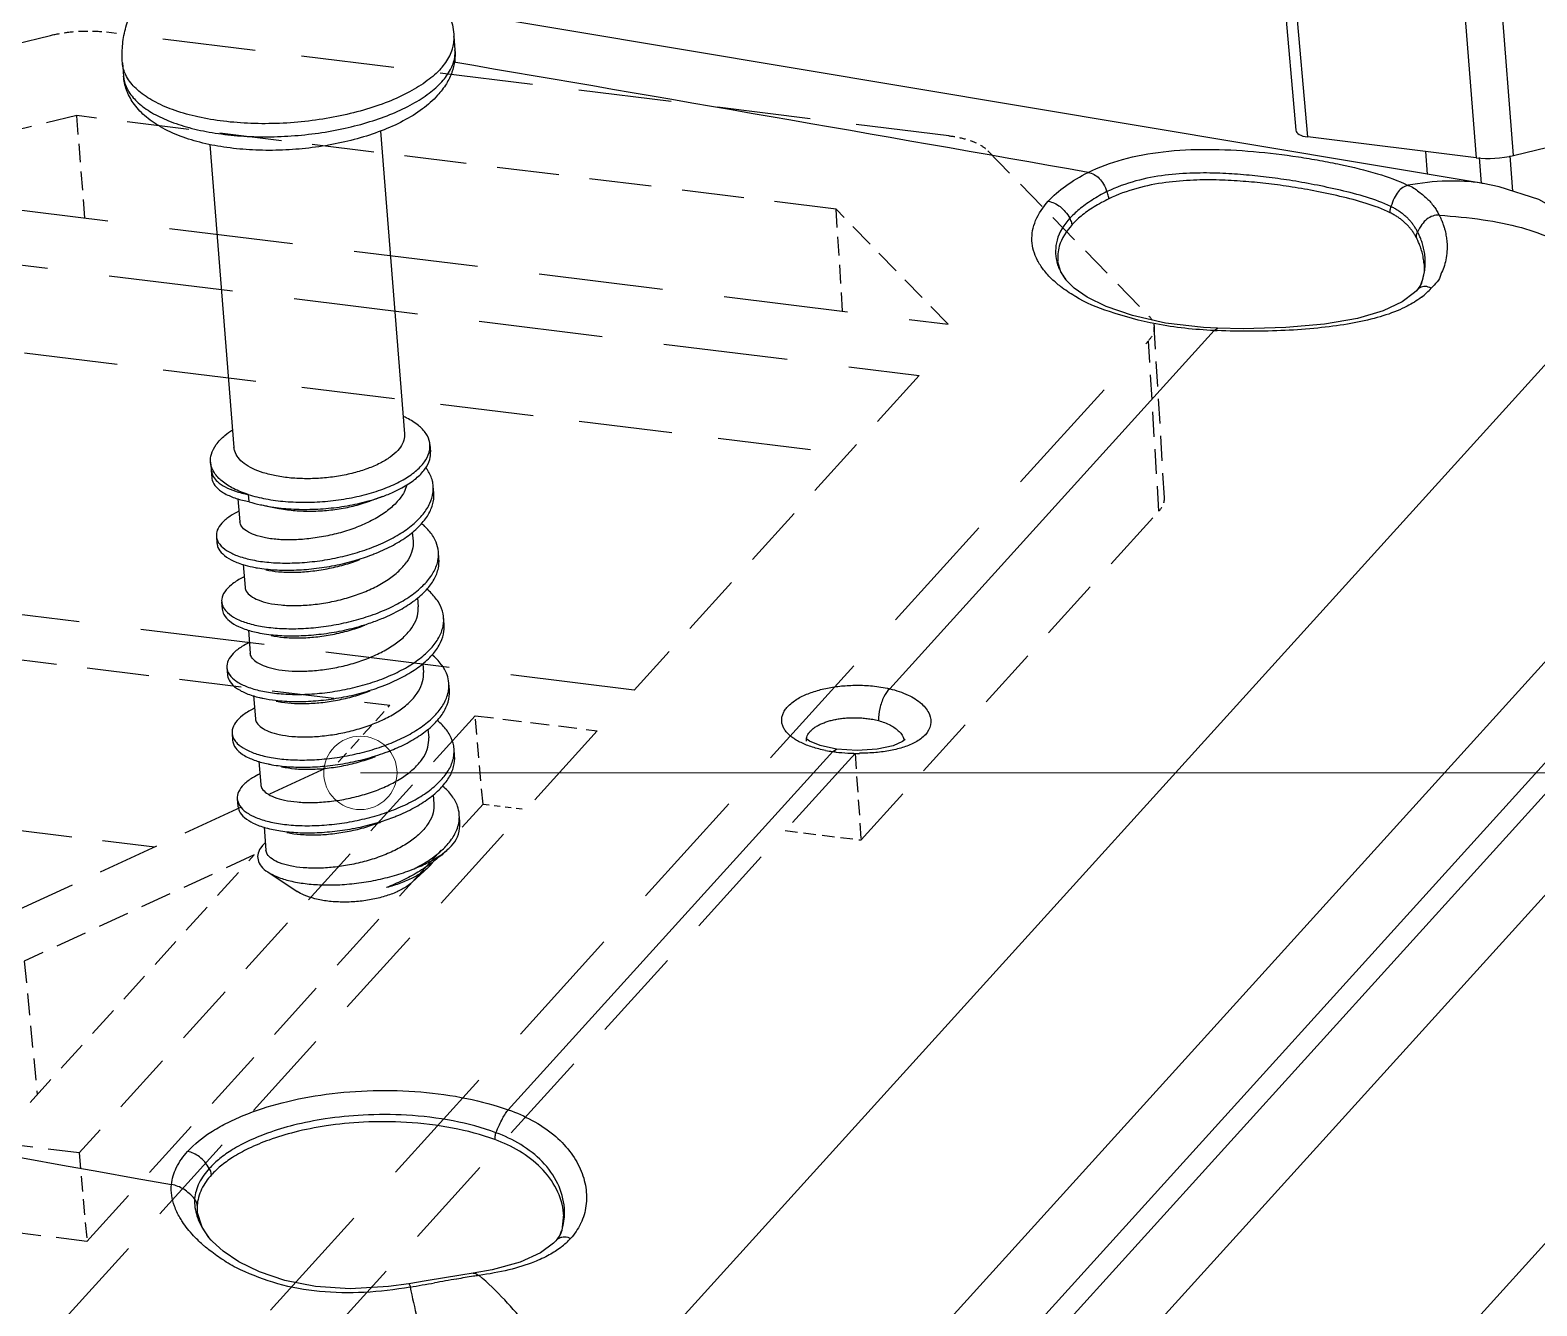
# Model space of a CAD drawing. Header units: millimetres. Extents: x -1995 to -555, y 489 to 1011.
# Drawn here: x -902.56 to -871.75, y 629.39 to 655.49 of the extents above; entities that cross this region are included whole.
import ezdxf

# ---------------------------------------------------------------- set-up
doc = ezdxf.new("R2010")
doc.units = ezdxf.units.MM
doc.linetypes.add('HIDDEN', pattern=[9.525, 6.35, -3.175])
doc.layers.add('3_ALL_AXES', color=7, linetype='Continuous')
doc.layers.add('from', color=7, linetype='Continuous', lineweight=13)
doc.styles.add('ROMAND', font='romand.shx', dxfattribs={"width": 0.75, "bigfont": 'gbcbig.shx'})
doc.dimstyles.new('YanXiu', dxfattribs={"dimtxt": 2.5, "dimasz": 2.2, "dimexe": 1, "dimexo": 0, "dimgap": 0.66, "dimtad": 0, "dimzin": 1, "dimdsep": 46, "dimtxsty": 'ROMAND', "dimblk": 'CLOSEDBLANK', "dimcen": 0, "dimclrd": 3, "dimclre": 3, "dimclrt": 7, "dimazin": 0, "dimtfac": 1, "dimtofl": 0, "dimtmove": 0, "dimatfit": 3, "dimldrblk": 'CLOSEDBLANK', "dimfxl": 1, "dimlwd": 5, "dimlwe": 5, "dimarcsym": 0})

# ---------------------------------------------------------------- blocks, each defined once
blk = doc.blocks.new('_ClosedBlank')
at = {"color": 0, "linetype": 'ByBlock', "lineweight": -2}
for p, q in [((-1, 0.167), (0, 0)), ((-1, 0.167), (-1, -0.167)), ((0, 0), (-1, -0.167))]:
    blk.add_line(p, q, dxfattribs=at)
blk = doc.blocks.new('*u54')
at = {"color": 3, "linetype": 'HIDDEN', "ltscale": 0.2}
for p, q in [((-6.024, 30.768), (2.111, 32.74)), ((18.18, 29.188), (2.652, 31.099)), ((19.876, 25.784), (14.048, 19.345)), ((18.69, 16.28), (24.781, 23.009)), ((-6.589, 20.963), (9.056, 19.037)), ((10.798, 18.822), (2.7, 9.876)), ((-0.321, 14.029), (8, 17.87)), ((-6.276, 17.433), (4.247, 16.137)), ((2.86, 8.066), (10.959, 17.012))]:
    blk.add_line(p, q, dxfattribs=at)
at = {"color": 3, "linetype": 'HIDDEN', "ltscale": 0.3}
for p, q in [((20.482, 30.688), (3.256, 32.809)), ((-4.088, 26.944), (18.418, 24.173)), ((13.296, 18.515), (0.809, 4.721)), ((18.566, 18.052), (4.173, 2.152))]:
    blk.add_line(p, q, dxfattribs=at)
at = {"color": 3, "linetype": 'HIDDEN', "ltscale": 0.1}
for p, q in [((2.652, 31.099), (-3.018, 29.725)), ((21.285, 30.379), (24.576, 27)), ((6.282, 15.973), (1.577, 13.801)), ((1.696, 10.906), (6.282, 15.973)), ((2.7, 9.876), (-1.341, 10.373)), ((2.86, 8.066), (-1.181, 8.563))]:
    blk.add_line(p, q, dxfattribs=at)
at = {"color": 3, "linetype": 'HIDDEN', "ltscale": 0.06}
for p, q in [((2.817, 29.006), (2.652, 31.099)), ((18.313, 27.098), (18.18, 29.188)), ((10.798, 18.822), (13.296, 18.515))]:
    blk.add_line(p, q, dxfattribs=at)
at = {"color": 3, "linetype": 'HIDDEN', "ltscale": 0.4}
for p, q in [((-3.018, 29.725), (20.474, 26.832)), ((-4.248, 28.754), (19.876, 25.784)), ((4.055, 3.836), (24.566, 26.494)), ((14.048, 19.345), (-10.077, 22.315))]:
    blk.add_line(p, q, dxfattribs=at)
at = {"color": 3, "linetype": 'HIDDEN', "ltscale": 0.08}
for p, q in [((20.474, 26.832), (18.18, 29.188)), ((24.894, 23.278), (24.685, 26.777)), ((24.781, 23.009), (24.566, 26.494))]:
    blk.add_line(p, q, dxfattribs=at)
at = {"color": 3, "linetype": 'HIDDEN', "ltscale": 0.04}
for p, q in [((8, 17.87), (9.056, 19.037)), ((17.135, 16.471), (18.69, 16.28))]:
    blk.add_line(p, q, dxfattribs=at)
at = {"color": 3, "linetype": 'HIDDEN', "ltscale": 0.05}
for p, q in [((10.959, 17.012), (10.798, 18.822)), ((18.566, 18.052), (18.69, 16.28)), ((2.7, 9.876), (2.86, 8.066))]:
    blk.add_line(p, q, dxfattribs=at)
at = {"color": 3, "linetype": 'HIDDEN', "ltscale": 0.02}
blk.add_line((10.959, 17.012), (11.838, 16.904), dxfattribs=at)
at = {"color": 3, "linetype": 'HIDDEN', "ltscale": 0.07}
blk.add_line((1.577, 13.801), (1.843, 11.069), dxfattribs=at)
at = {"color": 3, "linetype": 'HIDDEN', "ltscale": 0.03, "start_tangent": (0.971846, 0.235616), "end_tangent": (0.992505, -0.122207)}
blk.add_spline([(2.111, 32.74), (2.489, 32.808), (2.88, 32.831), (3.256, 32.809)], degree=3, dxfattribs=at)
at = {"color": 3, "linetype": 'HIDDEN', "ltscale": 0.02, "start_tangent": (0.992505, -0.122207), "end_tangent": (0.697668, -0.716422)}
blk.add_spline([(20.482, 30.688), (20.819, 30.622), (21.093, 30.517), (21.285, 30.379)], degree=3, dxfattribs=at)
at = {"color": 3, "linetype": 'HIDDEN', "ltscale": 0.007, "start_tangent": (0.697668, -0.716422), "end_tangent": (0.053059, -0.998591)}
blk.add_spline([(24.576, 27), (24.674, 26.839), (24.684, 26.777)], degree=3, dxfattribs=at)
at = {"color": 3, "linetype": 'HIDDEN', "ltscale": 0.009, "start_tangent": (0.053059, -0.998591), "end_tangent": (-0.671114, -0.741355)}
blk.add_spline([(24.684, 26.777), (24.671, 26.667), (24.566, 26.494)], degree=3, dxfattribs=at)
at = {"color": 3, "linetype": 'HIDDEN', "ltscale": 0.008, "start_tangent": (0.671114, 0.741355), "end_tangent": (-0.053059, 0.998591)}
blk.add_spline([(24.781, 23.009), (24.881, 23.174), (24.893, 23.278)], degree=3, dxfattribs=at)

msp = doc.modelspace()

# ---------------------------------------------------------------- linework, layer by layer
at = {"color": 7, "linetype": 'Continuous'}
for p, q in [((-874.127, 667.172), (-872.989, 652.881)), ((-872.226, 652.927), (-873.363, 667.218)), ((-877.042, 657.6), (-876.68, 653.446)), ((-876.437, 653.306), (-876.828, 657.798)), ((-872.847, 652.354), (-894.016, 655.891)), ((-872.226, 652.927), (-867.546, 654.062)), ((-872.989, 652.881), (-876.437, 653.306)), ((-874.028, 653.009), (-873.993, 652.546)), ((-872.243, 652.198), (-872.297, 652.922)), ((-872.927, 652.886), (-872.887, 652.351)), ((-872.845, 652.354), (-872.847, 652.354)), ((-874.056, 650.704), (-874.057, 650.707)), ((-881.382, 650.385), (-881.383, 650.387)), ((-874.214, 650.16), (-874.252, 650.121)), ((-874.213, 650.161), (-874.214, 650.16)), ((-874.192, 650.185), (-874.213, 650.161)), ((-874.128, 650.277), (-874.192, 650.185)), ((-874.124, 650.284), (-874.128, 650.277)), ((-874.112, 650.315), (-874.125, 650.283)), ((-874.125, 650.282), (-874.125, 650.283)), ((-891.489, 626.656), (-870.4, 649.952)), ((-884.985, 642.016), (-878.35, 649.346)), ((-878.284, 649.392), (-878.565, 649.406)), ((-878.35, 649.346), (-878.284, 649.392)), ((-877.759, 649.382), (-878.284, 649.392)), ((-894.387, 647.011), (-894.375, 646.866)), ((-898.873, 646.655), (-898.861, 646.51)), ((-898.859, 646.48), (-898.847, 646.334)), ((-898.859, 646.48), (-898.828, 646.374)), ((-894.308, 646.018), (-894.32, 646.164)), ((-898.122, 645.852), (-898.09, 645.846)), ((-898.102, 645.991), (-898.09, 645.846)), ((-895.357, 645.949), (-895.617, 645.855)), ((-897.747, 645.76), (-897.476, 645.707)), ((-898.752, 645.136), (-898.741, 644.991)), ((-890.834, 618.598), (-866.806, 645.14)), ((-894.202, 644.675), (-894.213, 644.82)), ((-869.701, 644.649), (-890.953, 621.173)), ((-889.848, 617.62), (-865.82, 644.163)), ((-898.646, 643.793), (-898.634, 643.647)), ((-868.714, 643.671), (-889.966, 620.195)), ((-894.095, 643.331), (-894.107, 643.477)), ((-898.539, 642.449), (-898.528, 642.304)), ((-893.988, 641.988), (-894, 642.133)), ((-898.433, 641.106), (-898.421, 640.96)), ((-886.686, 640.947), (-886.686, 640.947)), ((-886.622, 640.947), (-886.677, 640.984)), ((-893.882, 640.644), (-893.893, 640.79)), ((-892.784, 633.402), (-886.148, 640.731)), ((-886.149, 640.731), (-886.074, 640.783)), ((-885.65, 640.755), (-886.073, 640.783)), ((-898.326, 639.762), (-898.315, 639.617)), ((-893.775, 639.301), (-893.787, 639.446)), ((-894.018, 638.732), (-894.113, 638.645)), ((-897.702, 638.269), (-897.1, 637.87)), ((-894.426, 638.356), (-894.752, 638.056)), ((-894.37, 638.412), (-894.426, 638.356)), ((-864.999, 637.94), (-889.218, 611.186)), ((-899.146, 631.447), (-899.145, 631.317)), ((-899.145, 631.317), (-899.144, 631.315)), ((-899.044, 631.002), (-899.144, 631.317)), ((-898.907, 630.791), (-899.044, 631.002)), ((-898.907, 630.792), (-898.905, 630.789)), ((-898.858, 630.733), (-898.905, 630.789)), ((-891.79, 630.746), (-891.812, 630.72)), ((-891.725, 630.84), (-891.724, 630.842)), ((-891.814, 630.718), (-891.86, 630.671)), ((-891.814, 630.718), (-891.812, 630.72)), ((-893.113, 630.131), (-893.505, 630.061)), ((-894.818, 629.843), (-895.236, 629.784)), ((-894.464, 629.903), (-894.818, 629.843)), ((-893.756, 630.022), (-894.464, 629.903)), ((-893.505, 630.061), (-893.756, 630.022)), ((-893.505, 630.061), (-893.505, 630.061))]:
    msp.add_line(p, q, dxfattribs=at)
for points in [[(-870.242, 650.328), (-870.277, 650.52), (-870.538, 651.122), (-871.034, 651.642), (-871.712, 652.028), (-872.519, 652.286), (-872.845, 652.354)], [(-881.383, 650.387), (-881.485, 650.55), (-881.544, 650.752)], [(-874.056, 650.706), (-874.058, 650.544), (-874.112, 650.315)], [(-878.565, 649.406), (-879.343, 649.499), (-880.02, 649.651), (-880.557, 649.837), (-880.946, 650.031), (-881.211, 650.215), (-881.366, 650.366), (-881.382, 650.385)], [(-874.252, 650.121), (-874.504, 649.931), (-874.892, 649.748), (-875.421, 649.594), (-876.09, 649.478), (-876.881, 649.405), (-877.759, 649.382)], [(-886.074, 640.783), (-886.403, 640.854), (-886.622, 640.947)], [(-884.666, 640.979), (-884.721, 640.936), (-884.915, 640.851), (-885.238, 640.781), (-885.65, 640.755)], [(-891.656, 631.262), (-891.691, 630.932), (-891.725, 630.841)], [(-895.236, 629.784), (-896.018, 629.739), (-896.73, 629.784), (-897.352, 629.908), (-897.875, 630.084), (-898.294, 630.291), (-898.613, 630.507), (-898.831, 630.704), (-898.858, 630.733)], [(-891.724, 630.843), (-891.728, 630.836), (-891.79, 630.746)], [(-891.86, 630.671), (-892.128, 630.475), (-892.542, 630.287), (-893.113, 630.131)]]:
    msp.add_lwpolyline(points, dxfattribs=at)
for centre, radius, start, end in [((-1194.571, -1113.512), 1793.726, 79.929689, 80.350234), ((-880.726, 650.971), 0.871, 195.2607, 202.5652), ((-875.171, 650.728), 1.137, 341.2408, 347.6879), ((-875.138, 650.717), 1.102, 336.8216, 341.2326), ((-874.96, 651.162), 1.416, 312.6705, 317.8056), ((-875.075, 651.287), 1.586, 307.3574, 312.6554), ((-877.57, 667.586), 18.257, 267.5501, 267.7564), ((-894.874, 646.982), 0.489, 344.4542, 346.4682), ((-898.419, 646.546), 0.443, 184.6983, 185.8807), ((-898.414, 646.547), 0.449, 185.8833, 188.4928), ((-898.404, 646.548), 0.459, 188.5139, 202.3319), ((-898.534, 646.524), 0.33, 206.9229, 210.2377), ((-894.975, 646.112), 0.657, 353.7995, 4.5202), ((-897.304, 648.309), 2.586, 252.2919, 252.4264), ((-894.974, 646.112), 0.656, 352.1952, 353.7789), ((-897.117, 649.036), 3.336, 257.2704, 259.1125), ((-894.77, 643.426), 0.665, 351.8885, 4.4146), ((-894.773, 643.426), 0.668, 350.9205, 351.9068), ((-898.282, 642.323), 0.247, 184.4345, 187.3494), ((-898.203, 642.498), 0.343, 212.1159, 214.2226), ((-894.567, 640.74), 0.676, 349.9412, 351.9218), ((-894.558, 640.739), 0.666, 351.8859, 4.3873), ((-885.779, 643.488), 2.781, 259.3267, 262.3626), ((-885.648, 644.418), 3.72, 262.2702, 263.3151), ((-885.616, 644.716), 4.021, 263.3545, 270.226), ((-897.971, 639.821), 0.363, 211.8437, 213.2283), ((-894.917, 638.908), 0.737, 317.7793, 322.0049), ((-899.409, 631.415), 0.266, 27.3465, 37.8186), ((-892.724, 631.272), 1.088, 336.76, 341.4796), ((-892.742, 631.277), 1.107, 341.5033, 347.2006), ((-892.559, 631.721), 1.416, 312.798, 317.8088), ((-897.015, 632.926), 3.048, 228.5868, 230.0013), ((-892.672, 631.843), 1.582, 307.3625, 312.7784), ((-925.139, 804.68), 177.519, 279.84326, 280.00589), ((-884.645, 575.113), 55.592, 99.5202, 99.9965), ((-889.474, 603.829), 26.473, 98.7352, 99.4925), ((-890.756, 612.083), 18.12, 98.3358, 98.6934)]:
    msp.add_arc(centre, radius, start, end, dxfattribs=at)
for centre, major_axis, ratio, start_param, end_param in [((-876.281, 653.478), (0.399, 0.032), 0.439013, -3.137904, -2.006646), ((-872.6, 653.311), (0.997, 0.079), 0.439029, -2.006615, -1.221228)]:
    msp.add_ellipse(centre, major_axis=major_axis, ratio=ratio, start_param=start_param, end_param=end_param, dxfattribs=at)
for points, start_tangent, end_tangent in [([(-893.874, 655.09), (-893.88, 654.863), (-893.937, 654.631), (-894.051, 654.395), (-894.23, 654.158)], (0.079072, -0.996869), (-0.671114, -0.741355)), ([(-894.141, 654.437), (-893.966, 654.683), (-893.88, 654.933), (-893.874, 655.09)], (0.671114, 0.741355), (-0.077533, 0.99699)), ([(-1089.934, 655.025), (-1042.525, 651.333), (-994.983, 646.241), (-947.352, 639.752), (-899.672, 631.872)], (0.998011, -0.063034), (0.984222, -0.176935)), ([(-900.653, 654.553), (-900.64, 654.464), (-900.541, 654.227), (-900.352, 654.006), (-900.08, 653.807), (-899.73, 653.637), (-899.313, 653.498), (-898.841, 653.396), (-898.325, 653.332), (-897.78, 653.309), (-897.222, 653.328), (-896.664, 653.387), (-896.123, 653.485), (-895.613, 653.62), (-895.148, 653.787), (-894.74, 653.983), (-894.402, 654.202), (-894.141, 654.437)], (0.077534, -0.99699), (0.671114, 0.741355)), ([(-894.23, 654.158), (-894.541, 653.879), (-894.934, 653.633), (-895.383, 653.431), (-895.872, 653.271), (-896.391, 653.151), (-896.928, 653.072), (-897.473, 653.035), (-898.013, 653.04), (-898.537, 653.089), (-899.034, 653.182), (-899.492, 653.323), (-899.897, 653.513), (-900.223, 653.745), (-900.452, 654.003), (-900.592, 654.273), (-900.653, 654.553)], (-0.671114, -0.741355), (-0.079072, 0.996869)), ([(-880.926, 652.58), (-880.222, 652.846), (-879.393, 653.004), (-878.48, 653.052), (-877.542, 653.008), (-876.625, 652.898), (-876.187, 652.826), (-875.768, 652.743), (-875.01, 652.553), (-874.386, 652.316)], (0.892983, 0.450091), (0.89901, -0.437929)), ([(-881.743, 651.99), (-881.392, 652.299), (-880.926, 652.58)], (0.671114, 0.741355), (0.892983, 0.450091)), ([(-880.926, 652.58), (-880.803, 652.537), (-880.698, 652.458), (-880.611, 652.341), (-880.542, 652.187)], (0.984077, -0.177743), (0.332039, -0.943266)), ([(-874.734, 651.882), (-875.234, 652.074), (-875.768, 652.216), (-876.304, 652.33), (-876.809, 652.419), (-877.283, 652.484), (-877.748, 652.532), (-878.235, 652.563), (-878.772, 652.566), (-879.352, 652.523), (-879.952, 652.406), (-880.542, 652.187)], (-0.901564, 0.432645), (-0.898412, -0.439153)), ([(-874.747, 651.754), (-875.243, 651.948), (-875.776, 652.091), (-876.314, 652.205), (-876.82, 652.292), (-877.293, 652.354), (-877.758, 652.398), (-878.242, 652.424), (-878.772, 652.422), (-879.341, 652.373), (-879.928, 652.255), (-880.504, 652.04)], (-0.898295, 0.439393), (-0.898898, -0.438157)), ([(-874.383, 652.315), (-874.492, 652.272), (-874.586, 652.186), (-874.667, 652.056), (-874.734, 651.882)], (-0.984104, -0.177594), (-0.308671, -0.951169)), ([(-872.847, 652.354), (-872.876, 652.359), (-873.588, 652.403), (-874.386, 652.317)], (-0.984172, 0.177214), (-0.983865, -0.178911)), ([(-874.386, 652.316), (-874.383, 652.315), (-874.163, 652.185), (-873.978, 652.029), (-873.839, 651.861), (-873.787, 651.78), (-873.766, 651.742), (-873.747, 651.706), (-873.746, 651.704)], (0.899391, -0.437146), (0.44779, -0.894139)), ([(-881.749, 650.483), (-881.836, 650.586), (-881.962, 650.781), (-882.042, 650.981), (-882.075, 651.184), (-882.061, 651.389), (-882, 651.594), (-881.743, 651.99)], (-0.674183, 0.738565), (0.671114, 0.741354)), ([(-881.743, 651.99), (-881.616, 651.951), (-881.5, 651.88), (-881.394, 651.777), (-881.299, 651.643)], (0.984434, -0.175755), (0.513769, -0.857928)), ([(-880.542, 652.187), (-880.695, 652.106), (-880.846, 652.014), (-880.986, 651.918), (-881.11, 651.821), (-881.215, 651.728), (-881.299, 651.643)], (-0.897104, -0.441819), (-0.671065, -0.741399)), ([(-880.504, 652.04), (-880.656, 651.962), (-880.806, 651.875), (-880.946, 651.782), (-881.069, 651.688), (-881.173, 651.596), (-881.255, 651.512)], (-0.898758, -0.438446), (-0.67109, -0.741376)), ([(-880.504, 652.04), (-880.51, 652.089), (-880.523, 652.138), (-880.542, 652.187)], (-0.067795, 0.997699), (-0.413916, 0.910315)), ([(-874.747, 651.754), (-874.748, 651.796), (-874.744, 651.839), (-874.734, 651.882)], (-0.097673, 0.995219), (0.27603, 0.961149)), ([(-874.215, 651.248), (-874.25, 651.31), (-874.289, 651.369), (-874.331, 651.426), (-874.377, 651.48), (-874.427, 651.532), (-874.482, 651.582), (-874.542, 651.629), (-874.606, 651.674), (-874.675, 651.716), (-874.747, 651.754)], (-0.464826, 0.885402), (-0.898229, 0.439527)), ([(-874.188, 651.361), (-874.224, 651.427), (-874.263, 651.488), (-874.306, 651.547), (-874.354, 651.602), (-874.405, 651.655), (-874.462, 651.706), (-874.523, 651.754), (-874.589, 651.8), (-874.66, 651.843), (-874.734, 651.882)], (-0.45242, 0.891805), (-0.900736, 0.434368)), ([(-873.747, 651.706), (-873.88, 651.688), (-873.998, 651.624), (-874.101, 651.515), (-874.188, 651.361)], (-0.999482, 0.032195), (-0.416128, -0.909306)), ([(-873.746, 651.704), (-872.851, 651.612), (-872.065, 651.451), (-871.403, 651.207), (-870.893, 650.871), (-870.56, 650.448), (-870.4, 649.952)], (0.99794, -0.064157), (0.139236, -0.990259)), ([(-873.746, 651.704), (-873.735, 651.682), (-873.724, 651.658), (-873.704, 651.614), (-873.672, 651.532), (-873.647, 651.457), (-873.628, 651.389), (-873.603, 651.268), (-873.589, 651.159), (-873.588, 650.964), (-873.611, 650.792), (-873.655, 650.637), (-873.715, 650.496)], (0.447349, -0.894359), (-0.448762, -0.893651)), ([(-881.299, 651.643), (-881.563, 651.194), (-881.57, 650.759), (-881.566, 650.742)], (-0.670235, -0.742149), (0.261894, -0.965097)), ([(-881.255, 651.512), (-881.516, 651.069), (-881.545, 650.762)], (-0.670664, -0.741761), (0.087951, -0.996125)), ([(-881.255, 651.512), (-881.263, 651.556), (-881.277, 651.6), (-881.299, 651.643)], (-0.088013, 0.996119), (-0.513463, 0.858112)), ([(-874.215, 651.248), (-874.212, 651.285), (-874.203, 651.323), (-874.188, 651.361)], (-0.023027, 0.999735), (0.438886, 0.898543)), ([(-874.057, 650.707), (-874.063, 650.771), (-874.084, 650.895), (-874.115, 651.008), (-874.15, 651.107), (-874.186, 651.188), (-874.215, 651.248)], (-0.071838, 0.997416), (-0.45352, 0.891246)), ([(-874.04, 650.879), (-874.059, 651.005), (-874.088, 651.12), (-874.123, 651.22), (-874.158, 651.3), (-874.188, 651.361)], (-0.102166, 0.994767), (-0.515773, 0.856725)), ([(-874.06, 650.485), (-874.039, 650.614), (-874.033, 650.747), (-874.04, 650.879)], (0.213522, 0.976938), (-0.102166, 0.994767)), ([(-1094.261, 650.5), (-1044.388, 646.663), (-994.369, 641.272), (-944.252, 634.333), (-894.086, 625.853)], (0.998118, -0.061329), (0.983431, -0.181281)), ([(-881.492, 650.248), (-881.666, 650.398), (-881.749, 650.483)], (-0.789448, 0.613818), (-0.674183, 0.738565)), ([(-881.53, 650.637), (-881.383, 650.387)], (0.382455, -0.923974), (0.606866, -0.794804)), ([(-873.715, 650.496), (-873.716, 650.492), (-873.911, 650.211)], (-0.448762, -0.893651), (-0.671112, -0.741356)), ([(-881.199, 650.051), (-881.492, 650.248)], (-0.863224, 0.504822), (-0.789448, 0.613818)), ([(-873.911, 650.211), (-874.034, 650.247), (-874.091, 650.24), (-874.144, 650.219), (-874.194, 650.181), (-874.213, 650.161)], (-0.888927, 0.458049), (-0.671361, -0.741131)), ([(-878.35, 649.346), (-879.541, 649.481), (-880.491, 649.732), (-881.188, 650.044), (-881.199, 650.051)], (-0.999086, 0.042741), (-0.863224, 0.504822)), ([(-874.404, 649.844), (-874.606, 649.75), (-875.076, 649.593), (-875.62, 649.478), (-876.23, 649.397), (-876.896, 649.347), (-878.285, 649.343)], (-0.887131, -0.461519), (-0.999234, 0.039145)), ([(-874.112, 650.027), (-874.404, 649.844)], (-0.794262, -0.607575), (-0.887131, -0.461519)), ([(-894.387, 647.011), (-894.391, 647.046), (-894.465, 647.233), (-894.622, 647.404), (-894.856, 647.553), (-894.932, 647.589)], (-0.075102, 0.997176), (-0.912946, 0.408081)), ([(-898.873, 646.655), (-898.856, 646.815), (-898.758, 647.011), (-898.579, 647.2), (-898.426, 647.312)], (-0.075102, 0.997176), (0.837325, 0.546706)), ([(-894.906, 647.23), (-894.906, 647.171), (-894.947, 647.031), (-895.043, 646.894)], (0.080232, -0.996776), (-0.671114, -0.741355)), ([(-897.795, 646.437), (-898.012, 646.523), (-898.185, 646.627), (-898.309, 646.746), (-898.379, 646.876), (-898.395, 646.953)], (-0.952618, 0.304169), (-0.080232, 0.996776)), ([(-898.102, 645.991), (-897.743, 645.902), (-897.341, 645.848), (-896.912, 645.833), (-896.472, 645.855), (-896.039, 645.916), (-895.628, 646.011), (-895.255, 646.138), (-894.935, 646.292), (-894.681, 646.467), (-894.501, 646.656), (-894.403, 646.851)], (0.952618, -0.304169), (0.268002, 0.963418)), ([(-895.043, 646.894), (-895.199, 646.756), (-895.407, 646.631), (-895.659, 646.521), (-895.945, 646.432), (-896.257, 646.367), (-896.583, 646.326), (-896.911, 646.314), (-897.23, 646.328), (-897.528, 646.37), (-897.795, 646.437)], (-0.671114, -0.741355), (-0.952618, 0.304169)), ([(-895.357, 645.949), (-895.244, 645.993), (-894.924, 646.147), (-894.669, 646.321), (-894.49, 646.51), (-894.392, 646.706), (-894.375, 646.866)], (0.939757, 0.341844), (-0.075102, 0.997176)), ([(-894.399, 646.868), (-894.387, 647.011)], (0.233976, 0.972242), (-0.075102, 0.997176)), ([(-898.839, 646.518), (-898.869, 646.621), (-898.873, 646.655)], (-0.383518, 0.923534), (-0.075102, 0.997176)), ([(-898.102, 645.991), (-898.404, 646.113), (-898.638, 646.263), (-898.795, 646.434), (-898.839, 646.518)], (-0.952618, 0.304169), (-0.383518, 0.923534)), ([(-894.32, 646.164), (-894.336, 646.266), (-894.429, 646.482), (-894.47, 646.542)], (-0.078695, 0.996899), (-0.598625, 0.80103)), ([(-898.847, 646.334), (-898.839, 646.285), (-898.76, 646.147), (-898.605, 646.024), (-898.379, 645.922), (-898.122, 645.852)], (0.071991, -0.997405), (0.97908, -0.203477)), ([(-898.819, 646.357), (-898.733, 646.254), (-898.577, 646.148), (-898.364, 646.059), (-898.102, 645.991)], (0.50332, -0.8641), (0.981503, -0.191449)), ([(-894.858, 646.186), (-894.916, 646.039), (-895.054, 645.845), (-895.254, 645.662), (-895.507, 645.496), (-895.804, 645.353), (-896.131, 645.235), (-896.475, 645.147), (-896.823, 645.09), (-897.16, 645.064), (-897.472, 645.069), (-897.746, 645.104), (-897.972, 645.164), (-898.14, 645.245), (-898.242, 645.343), (-898.274, 645.434)], (-0.261671, -0.965157), (-0.092845, 0.995681)), ([(-898.707, 645.005), (-898.685, 644.973), (-898.544, 644.847), (-898.332, 644.742), (-898.055, 644.661), (-897.725, 644.608), (-897.353, 644.588), (-896.951, 644.603), (-896.535, 644.652), (-896.119, 644.737), (-895.718, 644.855), (-895.345, 645.003), (-895.015, 645.178), (-894.739, 645.375), (-894.527, 645.589), (-894.386, 645.813), (-894.324, 646.023)], (0.52536, -0.85088), (0.135749, 0.990743)), ([(-898.084, 645.844), (-897.852, 645.781)], (0.95333, -0.301931), (0.975361, -0.220615)), ([(-897.747, 645.76), (-897.731, 645.757), (-897.33, 645.703), (-896.901, 645.687), (-896.461, 645.71), (-896.027, 645.77), (-895.616, 645.866), (-895.357, 645.949)], (0.981949, -0.189146), (0.939757, 0.341844)), ([(-897.476, 645.707), (-897.459, 645.704), (-897.142, 645.663), (-896.804, 645.651), (-896.457, 645.67), (-896.116, 645.72), (-895.793, 645.797), (-895.617, 645.855)], (0.981953, -0.189124), (0.939769, 0.341811)), ([(-895.574, 644.757), (-895.531, 644.774), (-895.174, 644.936), (-894.866, 645.123), (-894.618, 645.33), (-894.438, 645.551), (-894.333, 645.779), (-894.307, 646.008), (-894.308, 646.018)], (0.93463, 0.355621), (-0.079732, 0.996816)), ([(-898.293, 645.649), (-898.473, 645.546), (-898.642, 645.405), (-898.735, 645.258), (-898.752, 645.136)], (-0.899323, -0.437284), (0.070817, -0.997489)), ([(-894.213, 644.82), (-894.26, 645.017), (-894.386, 645.227), (-894.561, 645.4)], (-0.08038, 0.996764), (-0.776534, 0.630075)), ([(-898.752, 645.136), (-898.749, 645.112), (-898.707, 645.005)], (0.070817, -0.997489), (0.52536, -0.85088)), ([(-898.74, 644.991), (-898.721, 644.909), (-898.625, 644.774), (-898.454, 644.656), (-898.212, 644.559), (-898.015, 644.509)], (0.082362, -0.996603), (0.97907, -0.203526)), ([(-894.732, 645.039), (-894.73, 644.999), (-894.764, 644.802), (-894.862, 644.61)], (0.080899, -0.996722), (-0.566494, -0.824066)), ([(-898.606, 643.669), (-898.527, 643.574), (-898.355, 643.456), (-898.115, 643.36), (-897.814, 643.291), (-897.464, 643.252), (-897.078, 643.247), (-896.668, 643.276), (-896.25, 643.341), (-895.839, 643.44), (-895.448, 643.571), (-895.092, 643.731), (-894.784, 643.916), (-894.534, 644.121), (-894.351, 644.34), (-894.242, 644.567), (-894.218, 644.677)], (0.504865, -0.863198), (0.140237, 0.990118)), ([(-898.168, 644.091), (-898.142, 644.01), (-898.051, 643.915), (-897.899, 643.833), (-897.688, 643.77), (-897.429, 643.731), (-897.138, 643.719), (-896.817, 643.736), (-896.476, 643.783), (-896.134, 643.86), (-895.812, 643.964), (-895.512, 644.094), (-895.243, 644.25), (-895.023, 644.425), (-894.862, 644.61)], (0.092885, -0.995677), (0.566494, 0.824066)), ([(-898.015, 644.509), (-897.911, 644.489), (-897.559, 644.45), (-897.17, 644.445), (-896.758, 644.475), (-896.337, 644.54), (-895.923, 644.641), (-895.574, 644.757)], (0.97907, -0.203526), (0.93463, 0.355621)), ([(-897.742, 644.451), (-897.483, 644.412), (-897.191, 644.4), (-896.869, 644.417), (-896.528, 644.464), (-896.188, 644.541), (-895.866, 644.644), (-895.821, 644.662)], (0.977192, -0.212357), (0.931389, 0.364025)), ([(-895.468, 643.413), (-895.34, 643.464), (-894.994, 643.633), (-894.698, 643.825), (-894.464, 644.035), (-894.301, 644.258), (-894.214, 644.487), (-894.202, 644.675)], (0.934624, 0.355638), (-0.077415, 0.996999)), ([(-894.218, 644.677), (-894.212, 644.794), (-894.213, 644.82)], (0.140237, 0.990118), (-0.08038, 0.996764)), ([(-898.186, 644.305), (-898.238, 644.279), (-898.447, 644.144), (-898.584, 643.999), (-898.644, 643.852), (-898.645, 643.793)], (-0.898925, -0.438102), (0.0837, -0.996491)), ([(-894.107, 643.477), (-894.116, 643.547), (-894.198, 643.764), (-894.355, 643.968), (-894.45, 644.054)], (-0.077618, 0.996983), (-0.7742, 0.632941)), ([(-898.645, 643.793), (-898.625, 643.708), (-898.606, 643.669)], (0.0837, -0.996491), (0.504865, -0.863198)), ([(-894.756, 643.266), (-894.657, 643.458), (-894.624, 643.654), (-894.626, 643.696)], (0.566494, 0.824066), (-0.080784, 0.996732)), ([(-898.634, 643.647), (-898.6, 643.534), (-898.486, 643.403), (-898.298, 643.288), (-898.043, 643.197), (-897.909, 643.165)], (0.087975, -0.996123), (0.978983, -0.203942)), ([(-897.909, 643.165), (-897.728, 643.134), (-897.367, 643.102), (-896.972, 643.105), (-896.556, 643.143), (-896.136, 643.216), (-895.726, 643.324), (-895.468, 643.413)], (0.978983, -0.203942), (0.934624, 0.355638)), ([(-898.486, 642.305), (-898.356, 642.178), (-898.154, 642.069), (-897.887, 641.984), (-897.564, 641.927), (-897.197, 641.902), (-896.799, 641.911), (-896.384, 641.956), (-895.967, 642.035), (-895.562, 642.148), (-895.185, 642.292), (-894.848, 642.464), (-894.563, 642.658), (-894.341, 642.87), (-894.189, 643.093), (-894.113, 643.321)], (0.562399, -0.826866), (0.157806, 0.98747)), ([(-898.021, 642.645), (-897.919, 642.554), (-897.758, 642.476), (-897.54, 642.418), (-897.278, 642.384), (-896.987, 642.376), (-896.668, 642.396), (-896.331, 642.446), (-895.995, 642.525), (-895.679, 642.63), (-895.387, 642.76), (-895.127, 642.913), (-894.912, 643.085), (-894.756, 643.266)], (0.592749, -0.805387), (0.566494, 0.824066)), ([(-897.636, 643.107), (-897.377, 643.068), (-897.086, 643.057), (-896.765, 643.073), (-896.424, 643.12), (-896.082, 643.197), (-895.759, 643.301), (-895.715, 643.318)], (0.977187, -0.21238), (0.931389, 0.364027)), ([(-895.361, 642.07), (-895.152, 642.156), (-894.815, 642.331), (-894.533, 642.527), (-894.315, 642.741), (-894.168, 642.966), (-894.099, 643.196), (-894.095, 643.331)], (0.934656, 0.355554), (-0.078218, 0.996936)), ([(-898.08, 642.962), (-898.231, 642.878), (-898.409, 642.739), (-898.513, 642.592), (-898.539, 642.449)], (-0.899084, -0.437777), (0.077061, -0.997026)), ([(-898.021, 642.645), (-898.059, 642.728), (-898.061, 642.747)], (-0.592749, 0.805387), (-0.073044, 0.997329)), ([(-898.539, 642.449), (-898.539, 642.446), (-898.493, 642.316)], (0.077061, -0.997026), (0.531619, -0.846984)), ([(-894, 642.133), (-894.037, 642.304), (-894.154, 642.516), (-894.345, 642.711)], (-0.080736, 0.996735), (-0.775012, 0.631946)), ([(-898.526, 642.291), (-898.475, 642.16)], (0.127702, -0.991813), (0.562399, -0.826866)), ([(-898.475, 642.16), (-898.344, 642.031), (-898.14, 641.922), (-897.87, 641.837), (-897.802, 641.822)], (0.562399, -0.826866), (0.978944, -0.204129)), ([(-894.649, 641.923), (-894.55, 642.116), (-894.517, 642.31), (-894.519, 642.352)], (0.566494, 0.824066), (-0.080748, 0.996735)), ([(-894.004, 641.991), (-893.998, 642.082), (-894, 642.133)], (0.139382, 0.990239), (-0.080736, 0.996735)), ([(-898.392, 640.981), (-898.326, 640.898), (-898.16, 640.779), (-897.926, 640.681), (-897.631, 640.609), (-897.286, 640.568), (-896.903, 640.559), (-896.496, 640.585), (-896.079, 640.646), (-895.667, 640.741), (-895.274, 640.869), (-894.914, 641.026), (-894.601, 641.209), (-894.345, 641.411), (-894.155, 641.629), (-894.038, 641.854), (-894.004, 641.991)], (0.510907, -0.859636), (0.139382, 0.990239)), ([(-897.954, 641.404), (-897.928, 641.321), (-897.834, 641.225), (-897.679, 641.143), (-897.467, 641.081), (-897.208, 641.043), (-896.911, 641.032), (-896.588, 641.05), (-896.251, 641.098), (-895.913, 641.175), (-895.588, 641.281), (-895.288, 641.412), (-895.025, 641.566), (-894.809, 641.738), (-894.649, 641.923)], (0.092858, -0.995679), (0.566494, 0.824066)), ([(-897.802, 641.822), (-897.544, 641.781), (-897.174, 641.756), (-896.773, 641.767), (-896.355, 641.813), (-895.935, 641.894), (-895.529, 642.01), (-895.361, 642.07)], (0.978944, -0.204129), (0.934656, 0.355554)), ([(-897.529, 641.764), (-897.487, 641.755), (-897.226, 641.721), (-896.935, 641.714), (-896.616, 641.734), (-896.279, 641.783), (-895.943, 641.863), (-895.626, 641.968), (-895.608, 641.975)], (0.977161, -0.212502), (0.931376, 0.364059)), ([(-895.255, 640.726), (-894.937, 640.864), (-894.617, 641.045), (-894.354, 641.247), (-894.157, 641.464), (-894.033, 641.69), (-893.987, 641.918), (-893.989, 641.988)], (0.934682, 0.355484), (-0.08056, 0.99675)), ([(-887.075, 641.647), (-886.984, 641.731), (-886.881, 641.803), (-886.772, 641.863), (-886.654, 641.915), (-886.529, 641.96), (-886.397, 641.998), (-886.259, 642.029), (-886.116, 642.054), (-885.969, 642.073), (-885.817, 642.084), (-885.661, 642.089), (-885.501, 642.085), (-885.336, 642.073), (-885.165, 642.051), (-884.985, 642.016)], (0.671155, 0.741317), (0.974088, -0.226171)), ([(-884.985, 642.016), (-885.102, 641.853), (-885.186, 641.614), (-885.213, 641.364)], (-0.751082, -0.660209), (0.020082, -0.999798)), ([(-884.985, 642.016), (-884.608, 641.888), (-884.328, 641.706), (-884.173, 641.492), (-884.15, 641.275), (-884.255, 641.077)], (0.974284, -0.225324), (-0.671146, -0.741325)), ([(-897.972, 641.619), (-898.006, 641.602), (-898.22, 641.468), (-898.363, 641.324), (-898.429, 641.177), (-898.432, 641.106)], (-0.899078, -0.437789), (0.079779, -0.996813)), ([(-886.897, 640.968), (-886.983, 641.026), (-887.056, 641.089), (-887.114, 641.155), (-887.156, 641.223), (-887.183, 641.293), (-887.193, 641.364), (-887.188, 641.436), (-887.166, 641.508), (-887.129, 641.578), (-887.075, 641.647)], (-0.85519, 0.518314), (0.671104, 0.741363)), ([(-893.894, 640.79), (-893.901, 640.848), (-893.978, 641.066), (-894.131, 641.27), (-894.242, 641.37)], (-0.077445, 0.996997), (-0.776941, 0.629574)), ([(-886.608, 641.147), (-886.547, 641.203)], (0.671133, 0.741337), (0.786722, 0.617307)), ([(-886.547, 641.203), (-886.479, 641.25), (-886.405, 641.289), (-886.327, 641.322), (-886.244, 641.351), (-886.156, 641.375), (-886.063, 641.394), (-885.968, 641.409), (-885.87, 641.419), (-885.768, 641.424), (-885.664, 641.424), (-885.557, 641.419), (-885.447, 641.408), (-885.332, 641.391), (-885.213, 641.364)], (0.786722, 0.617307), (0.967301, -0.253629)), ([(-885.213, 641.364), (-884.969, 641.27), (-884.79, 641.139), (-884.693, 640.987), (-884.689, 640.974)], (0.967187, -0.254065), (0.282273, -0.959334)), ([(-898.432, 641.106), (-898.416, 641.032), (-898.392, 640.981)], (0.079779, -0.996813), (0.510907, -0.859636)), ([(-898.421, 640.96), (-898.412, 640.908), (-898.332, 640.771), (-898.176, 640.648), (-897.949, 640.547), (-897.696, 640.478)], (0.072942, -0.997336), (0.979112, -0.20332)), ([(-894.542, 640.579), (-894.444, 640.772), (-894.411, 640.967), (-894.412, 641.009)], (0.566494, 0.824066), (-0.080748, 0.996735)), ([(-886.564, 640.822), (-886.686, 640.865), (-886.797, 640.914), (-886.897, 640.968)], (-0.953632, 0.300975), (-0.85519, 0.518314)), ([(-886.686, 640.947), (-886.687, 640.956), (-886.683, 641.005), (-886.669, 641.053), (-886.644, 641.101)], (-0.079378, 0.996845), (0.54424, 0.83893)), ([(-886.644, 641.101), (-886.608, 641.147)], (0.54424, 0.83893), (0.671109, 0.741359)), ([(-884.255, 641.077), (-884.349, 640.992), (-884.455, 640.924), (-884.57, 640.869), (-884.693, 640.823), (-884.826, 640.784), (-884.968, 640.753), (-885.116, 640.728)], (-0.671139, -0.741331), (-0.990648, -0.136445)), ([(-898.275, 639.622), (-898.147, 639.494), (-897.947, 639.384), (-897.682, 639.299), (-897.361, 639.241), (-896.996, 639.216), (-896.6, 639.224), (-896.186, 639.267), (-895.769, 639.345), (-895.365, 639.456), (-894.987, 639.599), (-894.648, 639.769), (-894.361, 639.962), (-894.137, 640.172), (-893.981, 640.395), (-893.902, 640.622)], (0.547956, -0.836507), (0.17466, 0.984629)), ([(-897.696, 640.478), (-897.661, 640.471), (-897.32, 640.425), (-896.939, 640.413), (-896.533, 640.434), (-896.114, 640.492), (-895.699, 640.584), (-895.302, 640.709), (-895.255, 640.726)], (0.979112, -0.20332), (0.934682, 0.355484)), ([(-897.423, 640.42), (-897.412, 640.418), (-897.148, 640.38), (-896.852, 640.37), (-896.532, 640.388), (-896.192, 640.436), (-895.851, 640.515), (-895.528, 640.621), (-895.502, 640.631)], (0.977239, -0.212143), (0.931381, 0.364046)), ([(-895.148, 639.383), (-895.065, 639.415), (-894.714, 639.58), (-894.413, 639.769), (-894.172, 639.976), (-893.999, 640.197), (-893.902, 640.425), (-893.882, 640.644)], (0.93462, 0.355647), (-0.078532, 0.996912)), ([(-886.294, 640.755), (-886.433, 640.785), (-886.564, 640.822)], (-0.982623, 0.185611), (-0.953632, 0.300975)), ([(-885.116, 640.728), (-885.271, 640.711), (-885.432, 640.7), (-885.6, 640.696)], (-0.990648, -0.136445), (-0.999995, -0.003251)), ([(-897.848, 640.06), (-897.821, 639.978), (-897.728, 639.881), (-897.572, 639.8), (-897.361, 639.738), (-897.101, 639.7), (-896.804, 639.689), (-896.481, 639.707), (-896.144, 639.754), (-895.807, 639.832), (-895.482, 639.937), (-895.182, 640.069), (-894.919, 640.223), (-894.703, 640.394), (-894.542, 640.579)], (0.092858, -0.995679), (0.566494, 0.824066)), ([(-897.867, 640.275), (-898.013, 640.195), (-898.193, 640.055), (-898.298, 639.909), (-898.326, 639.762)], (-0.899055, -0.437837), (0.078873, -0.996885)), ([(-893.787, 639.446), (-893.822, 639.612), (-893.937, 639.824), (-894.125, 640.019), (-894.133, 640.025)], (-0.080709, 0.996738), (-0.775637, 0.631179)), ([(-898.326, 639.762), (-898.28, 639.629)], (0.078873, -0.996885), (0.527582, -0.849504)), ([(-894.306, 639.665), (-894.304, 639.622), (-894.337, 639.428), (-894.436, 639.236)], (0.080752, -0.996734), (-0.566494, -0.824066)), ([(-898.314, 639.617), (-898.286, 639.516), (-898.18, 639.383), (-897.999, 639.267), (-897.75, 639.174), (-897.589, 639.135)], (0.087337, -0.996179), (0.979016, -0.203783)), ([(-897.589, 639.135), (-897.442, 639.109), (-897.086, 639.074), (-896.695, 639.073), (-896.283, 639.107), (-895.864, 639.176), (-895.453, 639.28), (-895.148, 639.383)], (0.979016, -0.203783), (0.93462, 0.355647)), ([(-893.791, 639.304), (-893.785, 639.389), (-893.787, 639.446)], (0.139167, 0.990269), (-0.080709, 0.996738)), ([(-894.436, 639.236), (-894.595, 639.052), (-894.811, 638.88), (-895.07, 638.728), (-895.365, 638.597), (-895.688, 638.491), (-896.028, 638.413), (-896.364, 638.364), (-896.683, 638.345), (-896.981, 638.355), (-897.245, 638.392), (-897.46, 638.454), (-897.616, 638.534), (-897.712, 638.63), (-897.741, 638.717)], (-0.566494, -0.824066), (-0.093586, 0.995611)), ([(-897.316, 639.077), (-897.3, 639.073), (-897.035, 639.036), (-896.738, 639.026), (-896.419, 639.045), (-896.081, 639.094), (-895.741, 639.173), (-895.419, 639.279), (-895.395, 639.288)], (0.977258, -0.212052), (0.93138, 0.364048)), ([(-894.157, 638.701), (-894.137, 638.719), (-893.945, 638.936), (-893.826, 639.162), (-893.791, 639.304)], (0.741925, 0.670483), (0.139167, 0.990269)), ([(-893.85, 638.932), (-893.779, 639.16), (-893.775, 639.301)], (0.434421, 0.90071), (-0.078104, 0.996945)), ([(-897.757, 638.863), (-897.827, 638.789), (-897.9, 638.653), (-897.902, 638.516), (-897.836, 638.386), (-897.704, 638.27), (-897.702, 638.269)], (-0.741032, -0.67147), (0.833783, -0.552092)), ([(-894.018, 638.732), (-893.983, 638.766), (-893.85, 638.932)], (0.735314, 0.677727), (0.516562, 0.85625)), ([(-894.34, 638.457), (-894.631, 638.264), (-894.949, 638.092), (-895.273, 637.95)], (-0.802666, -0.596429), (-0.929855, -0.367926)), ([(-894.709, 638.335), (-894.394, 638.517), (-894.157, 638.701)], (0.894184, 0.447699), (0.741925, 0.670483)), ([(-894.709, 638.335), (-894.419, 638.463), (-894.174, 638.608), (-894.116, 638.65)], (0.935103, 0.354375), (0.795943, 0.605372)), ([(-894.113, 638.645), (-894.333, 638.463), (-894.34, 638.457)], (-0.735598, -0.677418), (-0.802666, -0.596429)), ([(-894.116, 638.65), (-894.018, 638.732)], (0.795943, 0.605372), (0.735314, 0.677727)), ([(-897.702, 638.269), (-897.506, 638.168), (-897.247, 638.086), (-896.94, 638.031), (-896.599, 638.005), (-896.23, 638.008), (-895.839, 638.044), (-895.444, 638.112), (-895.065, 638.209), (-894.709, 638.335)], (0.833783, -0.552092), (0.925471, 0.378819)), ([(-894.426, 638.356), (-894.527, 638.274), (-894.734, 638.149), (-894.986, 638.039), (-895.273, 637.95)], (-0.735573, -0.677446), (-0.968147, -0.250382)), ([(-894.753, 638.056), (-894.857, 637.974), (-895.06, 637.862), (-895.308, 637.77), (-895.587, 637.703), (-895.885, 637.662), (-896.186, 637.652), (-896.475, 637.671), (-896.738, 637.72), (-896.961, 637.795), (-897.101, 637.87)], (-0.735874, -0.677118), (-0.832828, 0.553532)), ([(-899.342, 632.549), (-898.868, 632.943), (-898.559, 633.121), (-898.209, 633.283), (-897.407, 633.546), (-896.506, 633.719), (-895.547, 633.795), (-894.573, 633.768), (-893.63, 633.634), (-892.784, 633.402)], (0.671114, 0.741355), (0.941377, -0.337355)), ([(-893.036, 632.933), (-893.91, 633.174), (-894.865, 633.291), (-895.754, 633.294), (-896.526, 633.216), (-897.175, 633.086), (-897.706, 632.923), (-898.13, 632.746), (-898.461, 632.563), (-898.713, 632.379), (-898.898, 632.201)], (-0.93826, 0.345932), (-0.670867, -0.741577)), ([(-893.036, 632.933), (-892.967, 633.092), (-892.902, 633.223), (-892.841, 633.326), (-892.784, 633.402)], (0.379992, 0.92499), (0.669447, 0.74286)), ([(-892.784, 633.402), (-891.856, 632.89), (-891.533, 632.558), (-891.312, 632.192), (-891.199, 631.812), (-891.196, 631.436), (-891.301, 631.083), (-891.308, 631.069)], (0.941377, -0.337355), (-0.436572, -0.899669)), ([(-893.056, 632.791), (-893.923, 633.028), (-894.869, 633.143), (-895.748, 633.148), (-896.511, 633.072), (-897.152, 632.944), (-897.677, 632.784), (-898.096, 632.609), (-898.423, 632.427), (-898.671, 632.246), (-898.854, 632.071)], (-0.939305, 0.343084), (-0.670997, -0.74146)), ([(-893.056, 632.791), (-893.054, 632.837), (-893.048, 632.884), (-893.036, 632.933)], (-0.022557, 0.999746), (0.287054, 0.957914)), ([(-891.637, 631.39), (-891.773, 631.89), (-892.09, 632.342), (-892.53, 632.69), (-893.036, 632.933)], (-0.073638, 0.997285), (-0.937034, 0.349237)), ([(-891.656, 631.262), (-891.657, 631.284), (-891.799, 631.777), (-892.12, 632.217), (-892.557, 632.556), (-893.056, 632.791)], (-0.068038, 0.997683), (-0.939005, 0.343904)), ([(-899.672, 631.872), (-899.573, 632.216), (-899.342, 632.549)], (0.094848, 0.995492), (0.671114, 0.741355)), ([(-898.898, 632.201), (-898.993, 632.336), (-899.099, 632.438), (-899.215, 632.509), (-899.342, 632.549)], (-0.51382, 0.857898), (-0.984434, 0.175755)), ([(-898.898, 632.201), (-899.011, 632.062), (-899.104, 631.907), (-899.17, 631.74), (-899.199, 631.578)], (-0.670955, -0.741498), (-0.07234, -0.99738)), ([(-898.854, 632.071), (-898.965, 631.933), (-899.056, 631.778), (-899.119, 631.61), (-899.146, 631.447)], (-0.671061, -0.741402), (-0.06906, -0.997613)), ([(-898.854, 632.071), (-898.862, 632.115), (-898.877, 632.159), (-898.898, 632.201)], (-0.087846, 0.996134), (-0.513271, 0.858227)), ([(-899.449, 631.112), (-899.502, 631.199), (-899.61, 631.43), (-899.672, 631.872)], (-0.54804, 0.836452), (0.094845, 0.995492)), ([(-899.199, 631.578), (-899.307, 631.689), (-899.421, 631.775), (-899.672, 631.872)], (-0.646686, 0.762756), (-0.984725, 0.174119)), ([(-899.199, 631.578), (-899.15, 631.23)], (-0.068671, -0.997639), (0.313214, -0.949682)), ([(-899.146, 631.447), (-899.155, 631.493), (-899.173, 631.537)], (-0.090736, 0.995875), (-0.458479, 0.888705)), ([(-891.663, 631.032), (-891.637, 631.39)], (0.221917, 0.975065), (-0.073638, 0.997285)), ([(-899.22, 630.825), (-899.344, 630.968), (-899.449, 631.112)], (-0.683432, 0.730014), (-0.54804, 0.836452)), ([(-899.15, 631.23), (-898.977, 630.888), (-898.907, 630.792)], (0.313214, -0.949682), (0.612606, -0.790389)), ([(-891.308, 631.069), (-891.51, 630.77)], (-0.436572, -0.899669), (-0.671114, -0.741355)), ([(-899.031, 630.641), (-899.136, 630.739), (-899.22, 630.825)], (-0.749909, 0.661541), (-0.683432, 0.730014)), ([(-891.812, 630.72), (-891.794, 630.739), (-891.744, 630.777), (-891.69, 630.799), (-891.633, 630.805), (-891.51, 630.77)], (0.672093, 0.740466), (0.888927, -0.458049)), ([(-898.603, 630.323), (-898.883, 630.519), (-898.973, 630.592)], (-0.845885, 0.533365), (-0.76601, 0.642829)), ([(-891.945, 630.433), (-892.25, 630.29), (-892.772, 630.128), (-893.383, 630.012)], (-0.873663, -0.486532), (-0.989349, -0.145563)), ([(-891.712, 630.586), (-891.945, 630.433)], (-0.79419, -0.607669), (-0.873663, -0.486532)), ([(-894.792, 629.774), (-895.73, 629.667), (-896.646, 629.685), (-897.5, 629.844), (-898.259, 630.13), (-898.59, 630.314), (-898.603, 630.323)], (-0.985447, -0.169986), (-0.845885, 0.533365)), ([(-894.818, 629.843), (-894.816, 629.843), (-894.813, 629.84), (-894.809, 629.833), (-894.799, 629.811), (-894.788, 629.775)], (0.990088, 0.140451), (0.276792, -0.96093)), ([(-893.505, 630.061), (-893.5, 630.061), (-893.465, 630.058), (-893.427, 630.041), (-893.386, 630.011)], (0.988383, 0.151986), (0.756953, -0.65347)), ([(-891.489, 626.656), (-891.581, 627.227), (-891.762, 627.818), (-892.04, 628.409), (-892.409, 628.978), (-892.857, 629.513), (-893.383, 630.012)], (-0.089547, 0.995983), (-0.761376, 0.648311)), ([(-894.792, 629.775), (-894.648, 629.139), (-894.493, 628.48), (-894.34, 627.796), (-894.209, 627.113), (-894.12, 626.461), (-894.086, 625.853)], (0.20739, -0.978258), (0.001048, -0.999999))]:
    msp.add_spline(points, degree=3, dxfattribs=dict(at, start_tangent=start_tangent, end_tangent=end_tangent))
at = {"layer": '3_ALL_AXES', "color": 7, "linetype": 'Continuous'}
for p, q in [((-893.895, 655.359), (-893.874, 655.09)), ((-900.674, 654.821), (-900.653, 654.553)), ((-895.397, 653.426), (-894.906, 647.23)), ((-898.887, 653.155), (-898.395, 646.953)), ((-898.312, 645.904), (-898.274, 645.434)), ((-894.747, 645.223), (-894.732, 645.039)), ((-898.205, 644.557), (-898.168, 644.091)), ((-894.64, 643.877), (-894.626, 643.696)), ((-898.099, 643.217), (-898.061, 642.747)), ((-894.533, 642.528), (-894.519, 642.352)), ((-897.992, 641.876), (-897.955, 641.404)), ((-894.427, 641.191), (-894.412, 641.009)), ((-897.885, 640.53), (-897.848, 640.06)), ((-894.32, 639.848), (-894.306, 639.665)), ((-897.779, 639.185), (-897.742, 638.717))]:
    msp.add_line(p, q, dxfattribs=at)
for points, start_tangent, end_tangent in [([(-896.086, 657.507), (-895.678, 657.399), (-895.205, 657.206), (-894.82, 656.969), (-894.515, 656.704), (-894.275, 656.413), (-894.084, 656.079), (-893.961, 655.738), (-893.895, 655.359)], (0.979329, -0.202273), (0.079072, -0.996869)), ([(-900.674, 654.821), (-900.673, 655.167), (-900.615, 655.512), (-900.499, 655.849), (-900.324, 656.173), (-900.089, 656.479)], (-0.079072, 0.996869), (0.671114, 0.741355)), ([(-894.162, 654.706), (-893.98, 654.965), (-893.924, 655.106)], (0.671114, 0.741355), (0.286968, 0.95794)), ([(-893.924, 655.106), (-893.898, 655.229), (-893.896, 655.359)], (0.286968, 0.95794), (-0.0791, 0.996867)), ([(-900.606, 654.576), (-900.651, 654.692), (-900.674, 654.821)], (-0.434293, 0.900772), (-0.0791, 0.996867)), ([(-894.162, 654.706), (-894.44, 654.458), (-894.804, 654.229), (-895.243, 654.026), (-895.744, 653.856), (-896.292, 653.723), (-896.87, 653.631), (-897.461, 653.584), (-898.046, 653.583), (-898.609, 653.628), (-899.131, 653.717), (-899.597, 653.847), (-899.992, 654.016), (-900.306, 654.217), (-900.528, 654.445), (-900.606, 654.576)], (-0.671114, -0.741355), (-0.434293, 0.900772))]:
    msp.add_spline(points, degree=3, dxfattribs=dict(at, start_tangent=start_tangent, end_tangent=end_tangent))

# ---------------------------------------------------------------- block references
msp.add_blockref('*u54', (-904.26, 622.643))

# ---------------------------------------------------------------- leaders
at = {"layer": 'from', "color": 4}
msp.add_leader([(-895.809, 640.295), (-789.655, 640.295)], dimstyle='YanXiu', override={"dimasz": 3, "dimldrblk": 'Small'}, dxfattribs=at)

doc.saveas('drawing.dxf')
